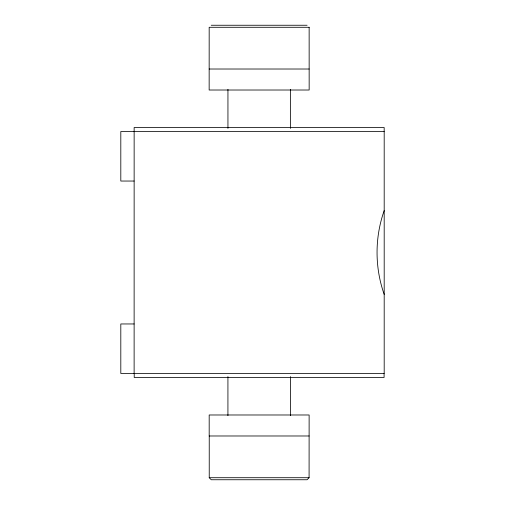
<?xml version="1.0" encoding="UTF-8"?>
<svg xmlns="http://www.w3.org/2000/svg" width="505" height="505" viewBox="0 0 505 505"><rect width="100%" height="100%" fill="white"/><g stroke="black" fill="none" stroke-linecap="round" stroke-linejoin="round"><path stroke-width="0.76" d="M384.191 210.617C374.678 237.52 374.685 267.48 384.191 294.383M309.129 435.985L209.184 435.985L209.184 414.984L309.129 414.984L309.085 477.711L307.046 479.75L211.267 479.75L209.234 477.711L209.234 435.985M211.216 25.25L307.103 25.25M209.152 69.015L309.161 69.015M134.122 323.958L120.809 323.958L120.809 373.473L384.191 373.473L384.191 131.527L120.809 131.527L120.809 181.042L134.122 181.042M209.234 477.711L309.085 477.711M384.172 131.527L384.172 127.525L134.147 127.525L134.122 373.473M384.09 373.473L384.09 377.475L134.223 377.475L134.223 373.473M290.375 89.328L290.375 128.403M290.388 376.597L290.388 415.672M227.944 89.328L227.944 128.403M227.925 376.597L227.925 415.672M309.142 27.289L209.177 27.289L209.152 90.016L309.161 90.016L309.142 27.289"/></g></svg>
